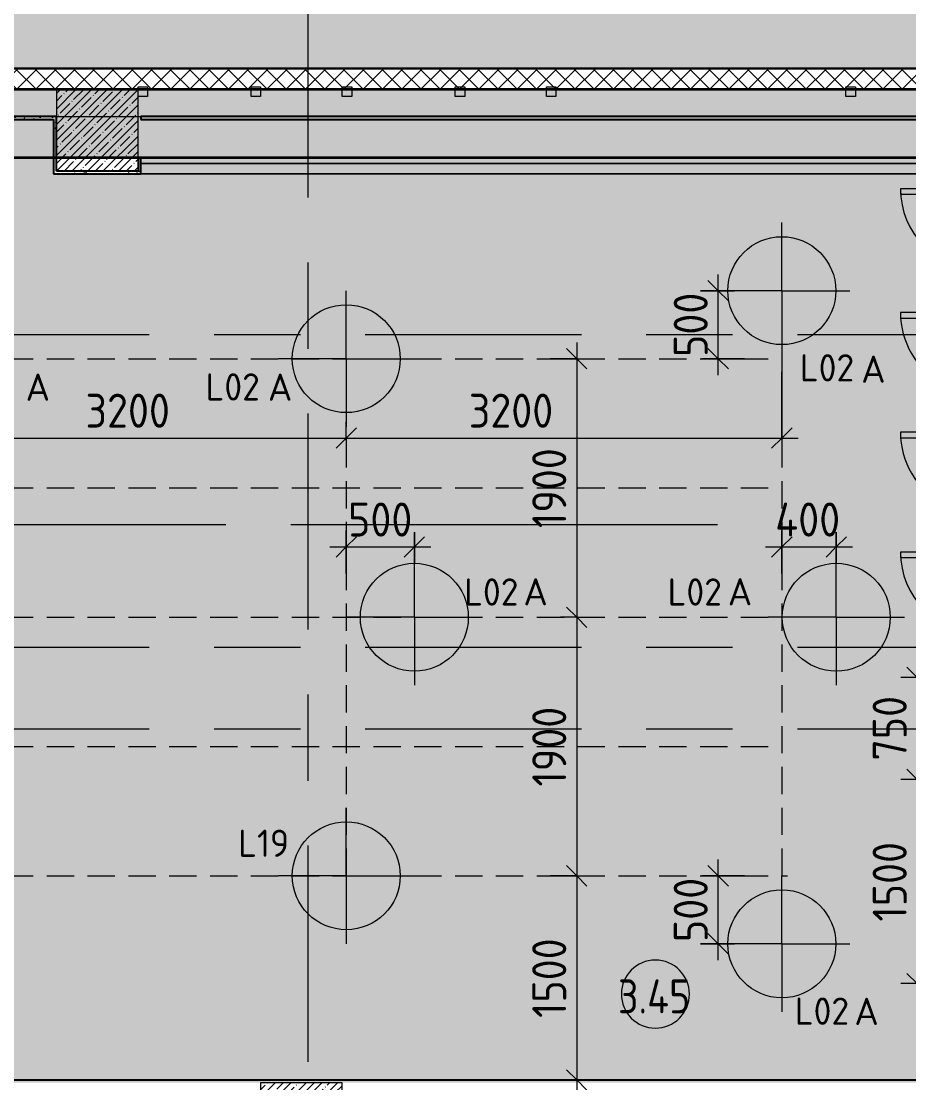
# Model space of a CAD drawing. Header units: millimetres. Extents: x -5524 to 188159, y -8553 to 29000.
# Drawn here: x 5902 to 12422, y 7900 to 15701 of the extents above; entities that cross this region are included whole.
import ezdxf

# ---------------------------------------------------------------- set-up
doc = ezdxf.new("R2010")
doc.units = ezdxf.units.MM
doc.linetypes.add('ADSK_Штрих_ш2 п1', pattern=[300, 200, -100])
doc.linetypes.add('Осевая', pattern=[3175, 635, -476.25, 1587.5, -476.25])
for name, color, linetype, lineweight in [('A-ANNO-DIMS', 7, 'Continuous', 9), ('A-ANNO-DIMS-100', 7, 'Continuous', 9), ('A-AREA-IDEN', 7, 'Continuous', 9), ('A-DETL', 7, 'Continuous', 9), ('A-DETL-1', 7, 'ADSK_Штрих_ш2 п1', 9), ('A-DOOR', 7, 'Continuous', 9), ('A-DOOR-1', 7, 'Continuous', 13), ('A-GLAZ', 7, 'Continuous', 9), ('A-GLAZ-1', 7, 'Continuous', 13), ('A-WALL', 7, 'Continuous', 9), ('E-LITE-EQPM-IDEN', 7, 'Continuous', 9), ('I-WALL', 7, 'Continuous', 9), ('S-COLS', 7, 'Continuous', 9), ('Оси', 7, 'Continuous', 9), ('Оси-2', 7, 'Осевая', 9)]:
    doc.layers.add(name, color=color, linetype=linetype, lineweight=lineweight)
for name, color, linetype, lineweight, true_color in [('A-ANNO-NOTE', 1, 'Continuous', 9, 0xff0000), ('A-CLNG-1', 7, 'Continuous', 9, 0xc0c0c0), ('A-DETL-GENF-1', 7, 'Continuous', 9, 0xfafafa), ('A-WALL-1', 254, 'Continuous', 25, 0xbebebe), ('A-WALL-3', 254, 'Continuous', 35, 0xbebebe), ('A-WALL-FNSH-2', 254, 'Continuous', 13, 0xbebebe), ('A-WALL-FNSH-4', 7, 'Continuous', 13, 0x3c3c3c), ('G-ANNO-TEXT-1', 1, 'Continuous', 9, 0xff0000)]:
    doc.layers.add(name, color=color, linetype=linetype, lineweight=lineweight, true_color=true_color)
doc.layers.add('A-CLNG-PATT-1', color=7, linetype='Continuous', lineweight=9, transparency=1)
doc.styles.add('GOST Common', font='GOST_Common.ttf', dxfattribs={"height": 200})
doc.styles.add('GOST Common_1', font='GOST_Common.ttf', dxfattribs={"width": 0.9, "height": 250})
doc.styles.add('ISOCPEUR', font='isocpeur.ttf', dxfattribs={"width": 0.9, "height": 250})
doc.styles.add('ISOCPEUR_1', font='isocpeur.ttf', dxfattribs={"height": 200})
doc.dimstyles.new('ISO-2_5_0_9К_БОЛЬШОЙ', dxfattribs={"dimscale": 304.8, "dimtxt": 248.995294, "dimasz": 0.492126, "dimexe": 0.393701, "dimexo": 0.984252, "dimgap": 0, "dimtad": 1, "dimdec": 0, "dimrnd": 10, "dimzin": 0, "dimdsep": 46, "dimtxsty": 'ISOCPEUR', "dimblk1": 'OBLIQUE', "dimblk2": 'OBLIQUE', "dimsah": 1, "dimcen": 0.09, "dimdle": 0.393701, "dimazin": 0, "dimtfac": 1, "dimtdec": 4, "dimtix": 1, "dimtmove": 0, "dimatfit": 3, "dimfxl": 1, "dimtvp": 1, "dimtolj": 1, "dimtzin": 0, "dimarcsym": 2})
doc.dimstyles.new('ISO-2_5_0_9К_БОЛЬШОЙ_1', dxfattribs={"dimscale": 304.8, "dimtxt": 248.995294, "dimasz": 0.492126, "dimexe": 0.393701, "dimexo": 0.984252, "dimgap": 0, "dimtad": 1, "dimdec": 0, "dimrnd": 10, "dimzin": 0, "dimdsep": 46, "dimtxsty": 'ISOCPEUR', "dimblk1": 'OBLIQUE', "dimblk2": 'OBLIQUE', "dimsah": 1, "dimcen": 0.09, "dimdle": 0.393701, "dimazin": 0, "dimtfac": 1, "dimtdec": 4, "dimtix": 1, "dimtmove": 2, "dimatfit": 3, "dimfxl": 1, "dimtvp": 1, "dimtolj": 1, "dimtzin": 0, "dimarcsym": 2})
pattern_1 = [(45, (0, 0), (-57.02463, 57.02463), []), (45, (57.025, 0), (-57.02463, 57.02463), [100.806, -20.161, 3.353, -16.808])]
pattern_2 = [(0, (0, 0), (121.92, 30.48), [10.058, -81.382, 10.058, -81.382, -487.68]), (0, (0, 0), (121.92, 30.48), [-182.88, 10.058, -172.822, 10.058, -81.382, -213.36]), (0, (0, 0), (121.92, 30.48), [-457.2, 10.058, -50.902, 10.058, -142.342]), (120, (45.72, 15.24), (-87.356454, 90.345817), [10.058, -81.382, 10.058, -81.382, -487.68]), (120, (45.72, 15.24), (-87.356454, 90.345817), [-182.88, 10.058, -172.822, 10.058, -81.382, -213.36]), (120, (45.72, 15.24), (-87.356454, 90.345817), [-457.2, 10.058, -50.902, 10.058, -142.342]), (240, (60.96, 76.2), (-34.563546, -120.825817), [10.058, -81.382, 10.058, -81.382, -487.68]), (240, (60.96, 76.2), (-34.563546, -120.825817), [-182.88, 10.058, -172.822, 10.058, -81.382, -213.36]), (240, (60.96, 76.2), (-34.563546, -120.825817), [-457.2, 10.058, -50.902, 10.058, -142.342])]

# ---------------------------------------------------------------- blocks, each defined once
blk = doc.blocks.new('120_Окно_СКБ_2Ст - 120_Окно_СКБ_2Ст 3100х2500 _мал_створка слева_ 2-22446355-План расстановки осветительного оборудования 3 этажа в осях 1-12')
at = {"layer": 'A-GLAZ-1'}
for p, q in [((-1550, -127), (-1550, -57)), ((-1550, -57), (-1480, -57)), ((-1480, -57), (-1480, -127)), ((650, -127), (650, -57)), ((650, -57), (720, -57)), ((720, -57), (720, -127)), ((1480, -127), (1480, -57)), ((1480, -57), (1550, -57)), ((1550, -57), (1550, -127)), ((-1480, -127), (-1550, -127)), ((720, -127), (650, -127)), ((1550, -127), (1480, -127))]:
    blk.add_line(p, q, dxfattribs=at)
blk = doc.blocks.new('BSC_Колонна _Прямоугольная - 600х600-V41-План расстановки осветительного оборудования 3 этажа в осях 1-12')
at = {"layer": 'S-COLS'}
h = blk.add_hatch(dxfattribs=at)
h.set_pattern_fill('FP_24', color=256, style=0, pattern_type=2)
h.set_pattern_definition([(45, (-7960, -7600), (-57.0246, 57.0246), []), (45, (-7902.975, -7600), (-57.0246, 57.0246), [100.806, -20.161, 3.353, -16.808])])
h.paths.add_polyline_path([(-300, -300), (300, -300), (300, 300), (-300, 300)])
for p, q in [((300, 300), (-300, 300)), ((-300, 300), (-300, -300)), ((300, -300), (300, 300)), ((-300, -300), (300, -300))]:
    blk.add_line(p, q, dxfattribs=at)
blk = doc.blocks.new('110_Дверь_СКБ_1Ст - д-18 700x2100h_Технический шкаф ЭОМ и СС-23257539-План расстановки осветительного оборудования 3 этажа в осях 1-12')
at = {"layer": 'A-DOOR'}
for start, end in [(90, 177.88845), (177.88845, 178.08041)]:
    blk.add_arc((312.5, 100), 600, start, end, dxfattribs=at)
at = {"layer": 'A-DOOR-1'}
for p, q in [((312.5, 700), (272.5, 700)), ((272.5, 700), (272.5, 122)), ((312.5, 122), (312.5, 700)), ((272.5, 122), (272.5, 120)), ((312.5, 120), (312.5, 122))]:
    blk.add_line(p, q, dxfattribs=at)
blk = doc.blocks.new('110_Дверь_СКБ_1Ст - д-18 700x2100h_Технический шкаф ЭОМ и СС-V42-План расстановки осветительного оборудования 3 этажа в осях 1-12')
at = {"layer": 'A-DOOR'}
for start, end in [(90, 150), (150, 177.88845), (177.88845, 178.08041)]:
    blk.add_arc((312.5, 100), 600, start, end, dxfattribs=at)
at = {"layer": 'A-DOOR-1'}
for p, q in [((312.5, 700), (272.5, 700)), ((272.5, 700), (272.5, 122)), ((312.5, 122), (312.5, 700)), ((272.5, 122), (272.5, 120)), ((312.5, 120), (312.5, 122))]:
    blk.add_line(p, q, dxfattribs=at)
blk = doc.blocks.new('120_Окно_СКБ_1Ст - 120_Окно_СКБ_1Ст 900х2500_h_-V9-План расстановки осветительного оборудования 3 этажа в осях 1-12')
at = {"layer": 'A-GLAZ-1'}
for p, q in [((-450, -127), (-450, -57)), ((-450, -57), (-380, -57)), ((-380, -57), (-380, -127)), ((380, -127), (380, -57)), ((380, -57), (450, -57)), ((450, -57), (450, -127)), ((-380, -127), (-450, -127)), ((450, -127), (380, -127))]:
    blk.add_line(p, q, dxfattribs=at)
blk = doc.blocks.new('120_Окно_СКБ_1Ст - 120_Окно_СКБ_1Ст_900х2500_h_-V43-План расстановки осветительного оборудования 3 этажа в осях 1-12')
at = {"layer": 'A-GLAZ-1'}
for p, q in [((-450, -127), (-450, -57)), ((-450, -57), (-380, -57)), ((-380, -57), (-380, -127)), ((380, -127), (380, -57)), ((380, -57), (450, -57)), ((450, -57), (450, -127)), ((-380, -127), (-450, -127)), ((450, -127), (380, -127))]:
    blk.add_line(p, q, dxfattribs=at)
blk = doc.blocks.new('Зашивка приборов отопления34 - Зашивка приборов отопления-33324488-План расстановки осветительного оборудования 3 этажа в осях 1-12')
at = {"layer": 'A-WALL'}
for p, q in [((34187.8, 26612.4), (34187.8, 26567.4)), ((34187.8, 26567.4), (40346, 26567.4)), ((40346, 26567.4), (34187.8, 26567.4)), ((34187.8, 26567.4), (34187.8, 26492.4)), ((40346, 26567.4), (40348, 26567.4)), ((40348, 26567.4), (40346, 26567.4)), ((34187.8, 26492.4), (40346, 26492.4)), ((40346, 26492.4), (40348, 26492.4))]:
    blk.add_line(p, q, dxfattribs=at)
blk = doc.blocks.new('DIMBLOCK3-План расстановки осветительного оборудования 3 этажа в осях 1-12')
at = {"layer": 'A-ANNO-DIMS-100'}
for p, q in [((5090, 12623.5), (5090, 12757.4)), ((8290, 12623.5), (8290, 12757.4)), ((5090, 12637.4), (8290, 12637.4)), ((5090, 12637.4), (5090, 12623.5)), ((8290, 12637.4), (8290, 12623.5))]:
    blk.add_line(p, q, dxfattribs=at)
at = {"layer": 'A-ANNO-DIMS-100', "lineweight": 20}
for p, q in [((5090, 12637.4), (5165, 12712.4)), ((8290, 12637.4), (8365, 12712.4)), ((5090, 12637.4), (5015, 12562.4)), ((8290, 12637.4), (8215, 12562.4))]:
    blk.add_line(p, q, dxfattribs=at)
at = {"layer": 'A-ANNO-DIMS-100', "color": 0, "insert": (6374, 12964), "char_height": 250, "width": 758.478, "attachment_point": 1, "line_spacing_factor": 1.149209, "style": 'ISOCPEUR'}
blk.add_mtext('3200', dxfattribs=at)
blk = doc.blocks.new('_Oblique')
at = {"color": 0, "linetype": 'ByBlock', "lineweight": -2}
blk.add_line((-0.5, -0.5), (0.5, 0.5), dxfattribs=at)
blk = doc.blocks.new('DIMBLOCK4-План расстановки осветительного оборудования 3 этажа в осях 1-12')
at = {"layer": 'A-ANNO-DIMS-100'}
for p, q in [((11490, 13123.5), (11490, 12517.4)), ((11490, 12637.4), (11490, 13123.5)), ((8290, 12623.5), (8290, 12757.4)), ((8290, 12637.4), (11610, 12637.4)), ((8290, 12637.4), (8290, 12623.5))]:
    blk.add_line(p, q, dxfattribs=at)
at = {"layer": 'A-ANNO-DIMS-100', "lineweight": 20}
for p, q in [((8290, 12637.4), (8365, 12712.4)), ((11490, 12637.4), (11565, 12712.4)), ((8290, 12637.4), (8215, 12562.4)), ((11490, 12637.4), (11415, 12562.4))]:
    blk.add_line(p, q, dxfattribs=at)
at = {"layer": 'A-ANNO-DIMS-100', "color": 0, "insert": (9190, 12964), "char_height": 250, "width": 758.478, "attachment_point": 1, "line_spacing_factor": 1.149209, "style": 'ISOCPEUR'}
blk.add_mtext('3200', dxfattribs=at)
blk = doc.blocks.new('DIMBLOCK5-План расстановки осветительного оборудования 3 этажа в осях 1-12')
at = {"layer": 'A-ANNO-DIMS-100'}
for p, q in [((9982.9, 13341), (9982.9, 11321)), ((9788.9, 13221), (10102.9, 13221)), ((9982.9, 13221), (9788.9, 13221)), ((9984.9, 11321), (9862.9, 11321)), ((9982.9, 11321), (9984.9, 11321))]:
    blk.add_line(p, q, dxfattribs=at)
at = {"layer": 'A-ANNO-DIMS-100', "lineweight": 20}
for p, q in [((9982.9, 13221), (9907.9, 13296)), ((9982.9, 13221), (10057.9, 13146)), ((9982.9, 11321), (9907.9, 11396)), ((9982.9, 11321), (10057.9, 11246))]:
    blk.add_line(p, q, dxfattribs=at)
at = {"layer": 'A-ANNO-DIMS-100', "color": 0, "insert": (9656.3, 11976.5), "char_height": 250, "width": 706.764, "attachment_point": 1, "rotation": 90, "line_spacing_factor": 1.149209, "style": 'ISOCPEUR'}
blk.add_mtext('1900', dxfattribs=at)
blk = doc.blocks.new('DIMBLOCK6-План расстановки осветительного оборудования 3 этажа в осях 1-12')
at = {"layer": 'A-ANNO-DIMS-100', "lineweight": 20}
for p, q in [((9982.9, 11321), (9907.9, 11396)), ((9982.9, 11321), (10057.9, 11246)), ((9982.9, 9421), (9907.9, 9496)), ((9982.9, 9421), (10057.9, 9346))]:
    blk.add_line(p, q, dxfattribs=at)
at = {"layer": 'A-ANNO-DIMS-100'}
for p, q in [((9984.9, 11321), (9862.9, 11321)), ((9982.9, 11321), (9982.9, 9421)), ((9982.9, 11321), (9984.9, 11321)), ((9788.9, 9421), (10102.9, 9421)), ((9982.9, 9421), (9788.9, 9421))]:
    blk.add_line(p, q, dxfattribs=at)
at = {"layer": 'A-ANNO-DIMS-100', "color": 0, "insert": (9656.3, 10076.5), "char_height": 250, "width": 706.764, "attachment_point": 1, "rotation": 90, "line_spacing_factor": 1.149209, "style": 'ISOCPEUR'}
blk.add_mtext('1900', dxfattribs=at)
blk = doc.blocks.new('DIMBLOCK7-План расстановки осветительного оборудования 3 этажа в осях 1-12')
at = {"layer": 'A-ANNO-DIMS-100', "lineweight": 20}
for p, q in [((9982.9, 9421), (9907.9, 9496)), ((9982.9, 9421), (10057.9, 9346)), ((9982.9, 7921), (9907.9, 7996)), ((9982.9, 7921), (10057.9, 7846))]:
    blk.add_line(p, q, dxfattribs=at)
at = {"layer": 'A-ANNO-DIMS-100'}
for p, q in [((9788.9, 9421), (10102.9, 9421)), ((9982.9, 9421), (9788.9, 9421)), ((9982.9, 9421), (9982.9, 7801)), ((9788.9, 7921), (10102.9, 7921)), ((9982.9, 7921), (9788.9, 7921))]:
    blk.add_line(p, q, dxfattribs=at)
at = {"layer": 'A-ANNO-DIMS-100', "color": 0, "insert": (9656.3, 8376.5), "char_height": 250, "width": 706.764, "attachment_point": 1, "rotation": 90, "line_spacing_factor": 1.149209, "style": 'ISOCPEUR'}
blk.add_mtext('1500', dxfattribs=at)
blk = doc.blocks.new('Марка_Помещения - Номер-25198446-План расстановки осветительного оборудования 3 этажа в осях 1-12')
at = {"layer": 'A-AREA-IDEN'}
for start, end in [(360, 180), (180, 360)]:
    blk.add_arc((0, 0), 2.5, start, end, dxfattribs=at)
blk = doc.blocks.new('DIMBLOCK32-План расстановки осветительного оборудования 3 этажа в осях 1-12')
at = {"layer": 'A-ANNO-DIMS-100', "lineweight": 20}
for p, q in [((12484, 10129), (12409, 10204)), ((12484, 10129), (12559, 10054)), ((12484, 8629), (12409, 8704)), ((12484, 8629), (12559, 8554))]:
    blk.add_line(p, q, dxfattribs=at)
at = {"layer": 'A-ANNO-DIMS-100'}
for p, q in [((13424.3, 10129), (12364, 10129)), ((12484, 8509), (12484, 10129)), ((12484, 10129), (13424.3, 10129)), ((15040.3, 8629), (12364, 8629)), ((12484, 8629), (15040.3, 8629))]:
    blk.add_line(p, q, dxfattribs=at)
at = {"layer": 'A-ANNO-DIMS-100', "color": 0, "insert": (12157.3, 9084.5), "char_height": 250, "width": 706.764, "attachment_point": 1, "rotation": 90, "line_spacing_factor": 1.149209, "style": 'ISOCPEUR'}
blk.add_mtext('1500', dxfattribs=at)
blk = doc.blocks.new('DIMBLOCK33-План расстановки осветительного оборудования 3 этажа в осях 1-12')
at = {"layer": 'A-ANNO-DIMS-100', "lineweight": 20}
for p, q in [((12484, 10879), (12409, 10954)), ((12484, 10879), (12559, 10804)), ((12484, 10129), (12409, 10204)), ((12484, 10129), (12559, 10054))]:
    blk.add_line(p, q, dxfattribs=at)
at = {"layer": 'A-ANNO-DIMS-100'}
for p, q in [((12484, 10129), (12484, 10999)), ((12639.3, 10879), (12364, 10879)), ((12484, 10879), (12639.3, 10879)), ((13424.3, 10129), (12364, 10129)), ((12484, 10129), (13424.3, 10129))]:
    blk.add_line(p, q, dxfattribs=at)
at = {"layer": 'A-ANNO-DIMS-100', "color": 0, "insert": (12157.3, 10267), "char_height": 250, "width": 568.858, "attachment_point": 1, "rotation": 90, "line_spacing_factor": 1.149209, "style": 'ISOCPEUR'}
blk.add_mtext('750', dxfattribs=at)
blk = doc.blocks.new('DIMBLOCK90-План расстановки осветительного оборудования 3 этажа в осях 1-12')
at = {"layer": 'A-ANNO-DIMS-100'}
for p, q in [((8290, 11643.5), (8290, 11957.4)), ((8790.1, 11946.4), (8790.1, 11717.4)), ((8790.1, 11837.4), (8790.1, 11946.4)), ((8170, 11837.4), (8910.1, 11837.4)), ((8290, 11837.4), (8290, 11643.5))]:
    blk.add_line(p, q, dxfattribs=at)
at = {"layer": 'A-ANNO-DIMS-100', "lineweight": 20}
for p, q in [((8290, 11837.4), (8365, 11912.4)), ((8790.1, 11837.4), (8865.1, 11912.4)), ((8290, 11837.4), (8215, 11762.4)), ((8790.1, 11837.4), (8715.1, 11762.4))]:
    blk.add_line(p, q, dxfattribs=at)
at = {"layer": 'A-ANNO-DIMS-100', "color": 0, "insert": (8303, 12164), "char_height": 250, "width": 568.858, "attachment_point": 1, "line_spacing_factor": 1.149209, "style": 'ISOCPEUR'}
blk.add_mtext('500', dxfattribs=at)
blk = doc.blocks.new('DIMBLOCK91-План расстановки осветительного оборудования 3 этажа в осях 1-12')
at = {"layer": 'A-ANNO-DIMS-100'}
for p, q in [((11490, 11643.5), (11490, 11957.4)), ((11890, 11946.4), (11890, 11717.4)), ((11890, 11837.4), (11890, 11946.4)), ((11370, 11837.4), (12010, 11837.4)), ((11490, 11837.4), (11490, 11643.5))]:
    blk.add_line(p, q, dxfattribs=at)
at = {"layer": 'A-ANNO-DIMS-100', "lineweight": 20}
for p, q in [((11490, 11837.4), (11565, 11912.4)), ((11890, 11837.4), (11965, 11912.4)), ((11490, 11837.4), (11415, 11762.4)), ((11890, 11837.4), (11815, 11762.4))]:
    blk.add_line(p, q, dxfattribs=at)
at = {"layer": 'A-ANNO-DIMS-100', "color": 0, "insert": (11441, 12164), "char_height": 250, "width": 597.589, "attachment_point": 1, "line_spacing_factor": 1.149209, "style": 'ISOCPEUR'}
blk.add_mtext('400', dxfattribs=at)
blk = doc.blocks.new('DIMBLOCK92-План расстановки осветительного оборудования 3 этажа в осях 1-12')
at = {"layer": 'A-ANNO-DIMS-100'}
for p, q in [((11022.2, 8801), (11022.2, 9541)), ((11216.1, 9421), (10902.2, 9421)), ((11022.2, 9421), (11216.1, 9421)), ((10892.5, 8921), (11142.2, 8921)), ((11022.2, 8921), (10892.5, 8921))]:
    blk.add_line(p, q, dxfattribs=at)
at = {"layer": 'A-ANNO-DIMS-100', "lineweight": 20}
for p, q in [((11022.2, 9421), (10947.2, 9496)), ((11022.2, 9421), (11097.2, 9346)), ((11022.2, 8921), (10947.2, 8996)), ((11022.2, 8921), (11097.2, 8846))]:
    blk.add_line(p, q, dxfattribs=at)
at = {"layer": 'A-ANNO-DIMS-100', "color": 0, "insert": (10695.6, 8934), "char_height": 250, "width": 568.858, "attachment_point": 1, "rotation": 90, "line_spacing_factor": 1.149209, "style": 'ISOCPEUR'}
blk.add_mtext('500', dxfattribs=at)
blk = doc.blocks.new('DIMBLOCK95-План расстановки осветительного оборудования 3 этажа в осях 1-12')
at = {"layer": 'A-ANNO-DIMS-100'}
for p, q in [((11022.2, 13101), (11022.2, 13841)), ((10892.5, 13721), (11142.2, 13721)), ((11022.2, 13721), (10892.5, 13721)), ((11216.1, 13221), (10902.2, 13221)), ((11022.2, 13221), (11216.1, 13221))]:
    blk.add_line(p, q, dxfattribs=at)
at = {"layer": 'A-ANNO-DIMS-100', "lineweight": 20}
for p, q in [((11022.2, 13721), (10947.2, 13796)), ((11022.2, 13721), (11097.2, 13646)), ((11022.2, 13221), (10947.2, 13296)), ((11022.2, 13221), (11097.2, 13146))]:
    blk.add_line(p, q, dxfattribs=at)
at = {"layer": 'A-ANNO-DIMS-100', "color": 0, "insert": (10695.6, 13234), "char_height": 250, "width": 568.858, "attachment_point": 1, "rotation": 90, "line_spacing_factor": 1.149209, "style": 'ISOCPEUR'}
blk.add_mtext('500', dxfattribs=at)

msp = doc.modelspace()

# ---------------------------------------------------------------- hatches: boundary and pattern name
at = {"layer": 'A-CLNG-PATT-1'}
h = msp.add_hatch(color=256, dxfattribs=at)
h.paths.add_polyline_path([(37878.2, 7921), (38037.1, 7921), (38037.1, 10679), (37969, 10679), (37969, 11221), (38037.1, 11221), (38037.1, 11545.1), (37907.7, 11609.9), (38037.1, 11674.6), (38037.1, 14979), (33631, 14979), (33631, 14579), (32989, 14579), (32989, 14959), (31782.2, 14959), (31782.2, 13759), (20231, 13759), (20231, 10879), (12939.3, 10879), (12939.3, 14700), (6781, 14699.8), (6781, 14579), (6139, 14579), (6139, 14700), (5661, 14699.5), (5661, 13999), (3109, 13999), (3109, 14959), (411, 14959), (411, 14679), (111, 14679), (111, 11421), (411, 11421), (411, 10879), (111, 10879), (111, 8521), (1271, 8521), (1271, 7921), (37208.4, 7921)])
h.paths.add_polyline_path([(19526.6, 8048), (19526.6, 9209.9), (19552, 9209.9), (19552, 8048)])
h.paths.add_polyline_path([(15326.6, 8048), (15326.6, 9209.9), (15352, 9209.9), (15352, 8048)])
h.paths.add_polyline_path([(17752, 9548), (17726.6, 9548), (17726.6, 10709.9), (17752, 10709.9), (17752, 9897.4)])
h.paths.add_polyline_path([(13711.6, 9548), (13711.6, 10709.9), (13737, 10709.9), (13737, 9548)])
at = {"layer": 'A-DETL-GENF-1'}
msp.add_hatch(color=256, dxfattribs=at).paths.add_polyline_path([(-268, 14774.9), (-268, 15358), (38207.7, 15358), (38207.7, 23799.7), (38548, 23799.7), (38548, 23888.3), (33928.1, 23888.3), (33928.1, 27398.1), (-2409.1, 27398.1), (-2409.1, 14774.9), (-300.5, 14774.9)])
at = {"layer": 'A-WALL'}
h = msp.add_hatch(dxfattribs=at)
h.set_pattern_fill('FP_8', color=256, style=0, pattern_type=2)
h.set_pattern_definition([(45, (0, 0), (-70.71068, 70.71068), []), (135, (0, 0), (-70.71068, -70.71068), [])])
h.paths.add_polyline_path([(38045.6, 15200), (38207.7, 15200), (38207.7, 15350), (17234, 15350), (17234, 15231.5), (17240, 15231.5), (17240, 15200), (37878.2, 15200)])
h.paths.add_polyline_path([(16404.4, 15200), (16404.4, 15231.5), (16410.4, 15231.5), (16410.4, 15350), (-260, 15350), (-260, 15200), (16277.1, 15200)])
h.paths.add_polyline_path([(16946.9, 15204), (17171, 15204), (17171, 15256), (16473.4, 15256), (16473.4, 15204), (16779.4, 15204)])
h.paths.add_polyline_path([(17114.3, 15274), (17171, 15274), (17171, 15326), (16473.4, 15326), (16473.4, 15274), (16946.9, 15274)])
h.paths.add_polyline_path([(16473.4, 15344), (17171, 15344), (17171, 15350), (16473.4, 15350)])
at = {"layer": 'I-WALL'}
h = msp.add_hatch(dxfattribs=at)
h.set_pattern_fill('FP_9', color=256, style=0, pattern_type=2)
h.set_pattern_definition(pattern_1)
h.paths.add_polyline_path([(12941.3, 14700), (13710, 14700), (13710, 15200), (4660, 15200), (4660, 14700), (12425.7, 14700)])
h = msp.add_hatch(dxfattribs=at)
h.set_pattern_fill('FP_30', color=256, style=0, pattern_type=2)
h.set_pattern_definition(pattern_2)
h.paths.add_polyline_path([(6140, 14980), (6160, 14980), (6160, 15000), (5640, 15000), (5640, 14980)])
h = msp.add_hatch(dxfattribs=at)
h.set_pattern_fill('FP_30', color=256, style=0, pattern_type=2)
h.set_pattern_definition(pattern_2)
h.paths.add_polyline_path([(6160, 14580), (6160, 14980), (6140, 14980), (6140, 14580)])
h = msp.add_hatch(dxfattribs=at)
h.set_pattern_fill('FP_30', color=256, style=0, pattern_type=2)
h.set_pattern_definition(pattern_2)
h.paths.add_polyline_path([(12941.3, 14980), (12941.3, 15000), (6780, 15000), (6780, 14980), (11755.9, 14980)])
h = msp.add_hatch(dxfattribs=at)
h.set_pattern_fill('FP_30', color=256, style=0, pattern_type=2)
h.set_pattern_definition(pattern_2)
h.paths.add_polyline_path([(6780, 14600), (6780, 14700), (6760, 14700), (6760, 14600)])
h = msp.add_hatch(dxfattribs=at)
h.set_pattern_fill('FP_30', color=256, style=0, pattern_type=2)
h.set_pattern_definition(pattern_2)
h.paths.add_polyline_path([(6780, 14580), (6780, 14600), (6160, 14600), (6160, 14580), (6732.4, 14580)])
h = msp.add_hatch(dxfattribs=at)
h.set_pattern_fill('FP_30', color=256, style=0, pattern_type=2)
h.set_pattern_definition(pattern_2)
h.paths.add_polyline_path([(38037.1, 7900), (38037.1, 7920), (1250, 7920), (1250, 7900), (37990, 7900)])
at = {"layer": 'S-COLS'}
h = msp.add_hatch(dxfattribs=at)
h.set_pattern_fill('FP_9', color=256, style=0, pattern_type=2)
h.set_pattern_definition(pattern_1)
h.paths.add_polyline_path([(6160, 14600), (6760, 14600), (6760, 15200), (6160, 15200), (6160, 14925.6)])

# ---------------------------------------------------------------- linework, layer by layer
at = {"layer": 'A-ANNO-NOTE'}
for p, q in [((11490, 13721), (11490, 14221)), ((8290, 13221), (8290, 13721)), ((11490, 13721), (10990, 13721)), ((11490, 13721), (11490, 13221)), ((11490, 13721), (11990, 13721)), ((8290, 13221), (7790, 13221)), ((8290, 13221), (8290, 12721)), ((8290, 13221), (8790, 13221)), ((8790.1, 11321), (8790.1, 11821)), ((11890, 11321), (11890, 11821)), ((8790.1, 11321), (8290.1, 11321)), ((8790.1, 11321), (8790.1, 10821)), ((8790.1, 11321), (9290.1, 11321)), ((11890, 11321), (11390, 11321)), ((11890, 11321), (11890, 10821)), ((11890, 11321), (12390, 11321)), ((8290, 9421), (8290, 9921)), ((8290, 9421), (7790, 9421)), ((8290, 9421), (8290, 8921)), ((8290, 9421), (8790, 9421)), ((11490, 8921), (11490, 9421)), ((11490, 8921), (10990, 8921)), ((11490, 8921), (11490, 8421)), ((11490, 8921), (11990, 8921))]:
    msp.add_line(p, q, dxfattribs=at)
for centre in [(11490, 13721), (8290, 13221), (8790.1, 11321), (11890, 11321), (8290, 9421), (11490, 8921)]:
    msp.add_circle(centre, 396.5, dxfattribs=at)
at = {"layer": 'A-CLNG-1'}
for p, q in [((6139, 14579), (6139, 14579.5)), ((6139, 14579), (6780, 14579)), ((1271, 7921), (38037.4, 7921))]:
    msp.add_line(p, q, dxfattribs=at)
at = {"layer": 'A-DETL'}
msp.add_line((-268, 15358), (38207.7, 15358), dxfattribs=at)
at = {"layer": 'A-DETL-1'}
for p, q in [((1889.8, 13221), (11490, 13221)), ((8290, 13221), (8290, 9421)), ((11490, 13221), (11490, 9421)), ((1889.8, 12271), (11490, 12271)), ((1889.8, 11321), (11490, 11321)), ((1889.8, 10371), (11490, 10371)), ((1889.8, 9421), (11530.4, 9421))]:
    msp.add_line(p, q, dxfattribs=at)
at = {"layer": 'A-WALL'}
msp.add_line((16410.4, 15350), (-260, 15350), dxfattribs=at)
at = {"layer": 'A-WALL-1'}
for p, q in [((6160, 15000), (5640, 15000)), ((5640, 14980), (6140, 14980)), ((6140, 14980), (6140, 14580)), ((6160, 14600), (6160, 15000)), ((12941.3, 15000), (6780, 15000)), ((6780, 15000), (6780, 14980)), ((6780, 14980), (12941.3, 14980)), ((6760, 14700), (6760, 14600)), ((6780, 14580), (6780, 14700)), ((6760, 14600), (6160, 14600)), ((6140, 14580), (6780, 14580)), ((38037.4, 7920), (1270, 7920))]:
    msp.add_line(p, q, dxfattribs=at)
at = {"layer": 'A-WALL-3'}
for p, q in [((13710, 15200), (4660, 15200)), ((4660, 14700), (13710, 14700))]:
    msp.add_line(p, q, dxfattribs=at)
at = {"layer": 'A-WALL-FNSH-2'}
msp.add_line((16410.4, 15353), (-263, 15353), dxfattribs=at)
at = {"layer": 'A-WALL-FNSH-4'}
for p, q in [((6139, 14700), (6139, 14579.5)), ((6781, 14579), (6781, 14700)), ((6139, 14579.5), (6760, 14579.5)), ((6760, 14580.5), (6140, 14580.5)), ((6760, 14579.5), (6760, 14580.5)), ((6780, 14580), (6780, 14579)), ((6780, 14579), (6781, 14579))]:
    msp.add_line(p, q, dxfattribs=at)
at = {"layer": 'I-WALL'}
for p, q in [((6760.5, 14579), (6760.5, 14580)), ((12940.5, 14579), (6781, 14579)), ((6530, 7921), (6530, 7920)), ((10660, 7921), (10660, 7920)), ((11460, 7920), (11460, 7921))]:
    msp.add_line(p, q, dxfattribs=at)
at = {"layer": 'S-COLS'}
for p, q in [((6760, 15200), (6160, 15200)), ((6160, 15200), (6160, 14600)), ((6760, 14600), (6760, 15200)), ((6160, 14600), (6760, 14600))]:
    msp.add_line(p, q, dxfattribs=at)
at = {"layer": 'Оси'}
msp.add_line((11017.2, 12000), (8517.2, 12000), dxfattribs=at)
at = {"layer": 'Оси-2'}
for p, q in [((8010, 593.7), (8010, 24898.1)), ((-2206.6, 15000), (35660, 15000)), ((-2206.6, 13400), (35660, 13400)), ((8517.2, 12000), (-2206.6, 12000)), ((-2206.6, 11100), (36260, 11100)), ((-2206.6, 10500), (36260, 10500))]:
    msp.add_line(p, q, dxfattribs=at)

# ---------------------------------------------------------------- block references
at = {"layer": 'A-AREA-IDEN', "xscale": 99.99999999999993, "yscale": 99.99999999999993, "zscale": 99.99999999999993}
msp.add_blockref('Марка_Помещения - Номер-25198446-План расстановки осветительного оборудования 3 этажа в осях 1-12', (10560.8, 8551.5), dxfattribs=at)
at = {"layer": 'A-DOOR', "rotation": 89.99999999999991}
for name, p in [('110_Дверь_СКБ_1Ст - д-18 700x2100h_Технический шкаф ЭОМ и СС-23257539-План расстановки осветительного оборудования 3 этажа в осях 1-12', (13061.3, 14157.4)), ('110_Дверь_СКБ_1Ст - д-18 700x2100h_Технический шкаф ЭОМ и СС-V42-План расстановки осветительного оборудования 3 этажа в осях 1-12', (13061.3, 13247.5)), ('110_Дверь_СКБ_1Ст - д-18 700x2100h_Технический шкаф ЭОМ и СС-V42-План расстановки осветительного оборудования 3 этажа в осях 1-12', (13061.3, 12367.5)), ('110_Дверь_СКБ_1Ст - д-18 700x2100h_Технический шкаф ЭОМ и СС-23257539-План расстановки осветительного оборудования 3 этажа в осях 1-12', (13061.3, 11487.5))]:
    msp.add_blockref(name, p, dxfattribs=at)
at = {"layer": 'A-GLAZ'}
for name, p in [('120_Окно_СКБ_1Ст - 120_Окно_СКБ_1Ст_900х2500_h_-V43-План расстановки осветительного оборудования 3 этажа в осях 1-12', (7210, 15275)), ('120_Окно_СКБ_1Ст - 120_Окно_СКБ_1Ст 900х2500_h_-V9-План расстановки осветительного оборудования 3 этажа в осях 1-12', (8710, 15275)), ('120_Окно_СКБ_2Ст - 120_Окно_СКБ_2Ст 3100х2500 _мал_створка слева_ 2-22446355-План расстановки осветительного оборудования 3 этажа в осях 1-12', (11310, 15275))]:
    msp.add_blockref(name, p, dxfattribs=at)
at = {"layer": 'A-WALL'}
msp.add_blockref('Зашивка приборов отопления34 - Зашивка приборов отопления-33324488-План расстановки осветительного оборудования 3 этажа в осях 1-12', (-27406.8, -11912.4), dxfattribs=at)
at = {"layer": 'S-COLS'}
msp.add_blockref('BSC_Колонна _Прямоугольная - 600х600-V41-План расстановки осветительного оборудования 3 этажа в осях 1-12', (7960, 7600), dxfattribs=at)

# ---------------------------------------------------------------- texts
at = {"layer": 'A-AREA-IDEN', "insert": (10286, 8660.1), "char_height": 250, "width": 685.443, "attachment_point": 1, "style": 'GOST Common_1'}
msp.add_mtext('3.45', dxfattribs=at)
at = {"layer": 'E-LITE-EQPM-IDEN', "char_height": 200, "attachment_point": 1, "style": 'GOST Common'}
for s, insert, width in [('L02', (11623.1, 13254.1), 529.114), ('L02', (7256.6, 13113.8), 529.114), ('L02', (9156.7, 11606.7), 529.114), ('L02', (10651.4, 11606.7), 529.114), ('L19', (7496.6, 9760.3), 472.996), ('L02', (11586, 8526.5), 529.114)]:
    msp.add_mtext(s, dxfattribs=dict(at, insert=insert, width=width))
at = {"layer": 'G-ANNO-TEXT-1', "char_height": 200, "width": 224.472, "attachment_point": 1, "style": 'ISOCPEUR_1'}
for insert in [(12072.6, 13244.3), (5934.1, 13112.2), (7714.1, 13112.2), (9590.9, 11608.4), (11092.7, 11608.4), (12022.5, 8524.6)]:
    msp.add_mtext('\\fISOCPEUR|b0|i0|c204|p34|;А', dxfattribs=dict(at, insert=insert))

# ---------------------------------------------------------------- dimensions: what is measured, and where the dimension line sits
at = {"layer": 'A-ANNO-DIMS'}
for base, p1, p2, override, picture, middle in [((11022.2, 13721), (10916.1, 13221), (11192.5, 13721), {"dimpost": '<>', "dimfxl": 571.311989}, 'DIMBLOCK95-План расстановки осветительного оборудования 3 этажа в осях 1-12', (10897.2, 13471)), ((9982.9, 11321), (10088.9, 13221), (10284.9, 11321), {"dimpost": '<>', "dimfxl": 1910.076389}, 'DIMBLOCK5-План расстановки осветительного оборудования 3 этажа в осях 1-12', (9857.9, 12271)), ((9982.9, 9421), (10284.9, 11321), (10088.9, 9421), {"dimpost": '<>', "dimfxl": 1910.076389}, 'DIMBLOCK6-План расстановки осветительного оборудования 3 этажа в осях 1-12', (9857.9, 10371)), ((12484, 10879), (13724.3, 10129), (12939.3, 10879), {"dimpost": '<>', "dimfxl": 1085.691035}, 'DIMBLOCK33-План расстановки осветительного оборудования 3 этажа в осях 1-12', (12359, 10504)), ((12484, 10129), (15340.3, 8629), (13724.3, 10129), {"dimpost": '<>', "dimfxl": 2204.870971}, 'DIMBLOCK32-План расстановки осветительного оборудования 3 этажа в осях 1-12', (12359, 9379)), ((11022.2, 9421), (11192.5, 8921), (10916.1, 9421), {"dimpost": '<>', "dimfxl": 571.311989}, 'DIMBLOCK92-План расстановки осветительного оборудования 3 этажа в осях 1-12', (10897.2, 9171)), ((9982.9, 7921), (10088.9, 9421), (10088.9, 7921), {"dimpost": '<>', "dimfxl": 1500}, 'DIMBLOCK7-План расстановки осветительного оборудования 3 этажа в осях 1-12', (9857.9, 8671))]:
    dim = msp.add_linear_dim(base=base, p1=p1, p2=p2, angle=90, dimstyle='ISO-2_5_0_9К_БОЛЬШОЙ', override=override, dxfattribs=at)
    dim.commit()
    dim.dimension.update_dxf_attribs({"geometry": picture, "text_midpoint": middle})
dim = msp.add_linear_dim(base=(11490, 12637.4), p1=(8290, 12923.5), p2=(11490, 13423.5), dimstyle='ISO-2_5_0_9К_БОЛЬШОЙ_1', override={"dimpost": '<>', "dimfxl": 3238.826948}, dxfattribs=at)
dim.commit()
dim.dimension.update_dxf_attribs({"geometry": 'DIMBLOCK4-План расстановки осветительного оборудования 3 этажа в осях 1-12', "text_midpoint": (9569.2, 12797.4), "dimtype": 160})
for base, p1, p2, override, picture, middle in [((8290, 12637.4), (5090, 12923.5), (8290, 12923.5), {"dimpost": '<>', "dimfxl": 3200}, 'DIMBLOCK3-План расстановки осветительного оборудования 3 этажа в осях 1-12', (6690, 12762.4)), ((8790.1, 11837.4), (8290, 11943.5), (8790.1, 11646.4), {"dimpost": '<>', "dimfxl": 581.683808}, 'DIMBLOCK90-План расстановки осветительного оборудования 3 этажа в осях 1-12', (8540, 11962.4)), ((11890, 11837.4), (11490, 11943.5), (11890, 11646.4), {"dimpost": '<>', "dimfxl": 498.267181}, 'DIMBLOCK91-План расстановки осветительного оборудования 3 этажа в осях 1-12', (11690, 11962.4))]:
    dim = msp.add_linear_dim(base=base, p1=p1, p2=p2, dimstyle='ISO-2_5_0_9К_БОЛЬШОЙ', override=override, dxfattribs=at)
    dim.commit()
    dim.dimension.update_dxf_attribs({"geometry": picture, "text_midpoint": middle})

doc.saveas('drawing.dxf')
